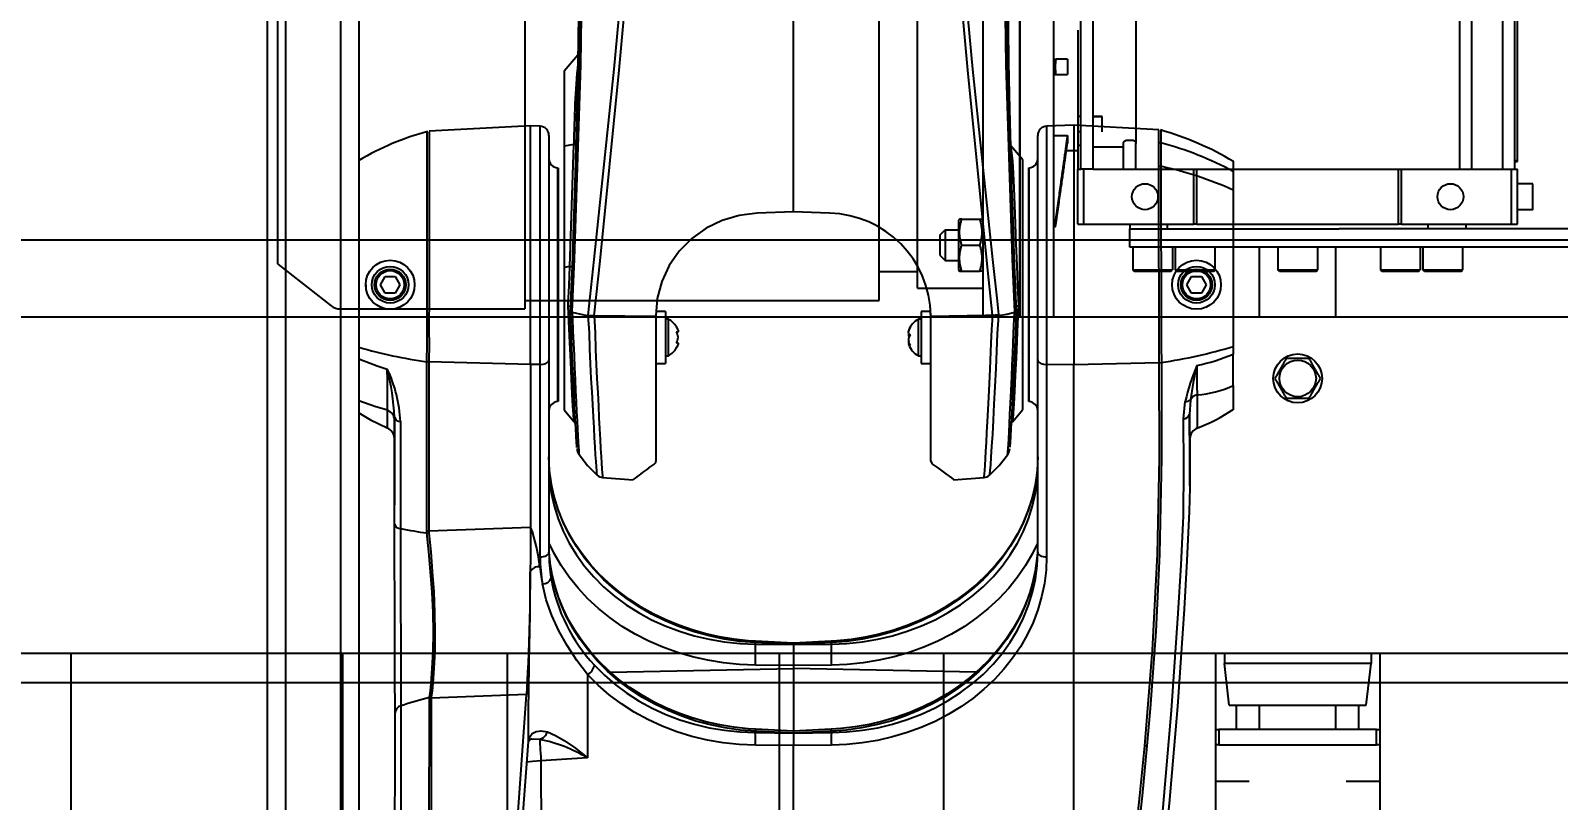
# Model space of a CAD drawing. Header units: millimetres. Extents: x -383313 to -161684, y -117025 to 99224.
# Drawn here: x -329004 to -328504, y 32146 to 32398 of the extents above; entities that cross this region are included whole.
import ezdxf

# ---------------------------------------------------------------- set-up
doc = ezdxf.new("R2010")
doc.units = ezdxf.units.MM
doc.header["$MEASUREMENT"] = 0
doc.linetypes.add('DASHED', pattern=[0.75, 0.5, -0.25])
doc.layers.get('Defpoints').update_dxf_attribs({"color": 31})
doc.layers.add('001__КОНСТРУКТИВ__размеры внутр.', color=7, linetype='Continuous')
doc.layers.add('Робот', color=30, linetype='Continuous')
doc.styles.add('PSTUDIO', font='arial.ttf')
doc.dimstyles.new('PS_TICK', dxfattribs={"dimscale": 100, "dimtxt": 2.5, "dimasz": 1, "dimexe": 2, "dimexo": 2, "dimgap": 1, "dimtad": 1, "dimdec": 0, "dimzin": 0, "dimdsep": 46, "dimtxsty": 'PSTUDIO', "dimblk": 'ARCHTICK', "dimcen": 2, "dimdle": 1.5, "dimse1": 1, "dimse2": 1, "dimadec": 0, "dimazin": 0, "dimtfac": 1, "dimtdec": 0, "dimtix": 1, "dimtmove": 1, "dimatfit": 3, "dimldrblk": 'ARCHTICK', "dimfxl": 1, "dimtolj": 1, "dimtzin": 0, "dimarcsym": 0})

# ---------------------------------------------------------------- blocks, each defined once
blk = doc.blocks.new('паллета1')
at = {"color": 44}
blk.add_line((0, 580), (0, -580), dxfattribs=at)
blk = doc.blocks.new('_ArchTick')
at = {"color": 0, "linetype": 'ByBlock', "const_width": 0.15}
blk.add_lwpolyline([(-0.5, -0.5), (0.5, 0.5)], dxfattribs=at)
blk = doc.blocks.new('*D251')
at = {"layer": '001__КОНСТРУКТИВ__размеры внутр.', "color": 0, "linetype": 'ByBlock', "lineweight": -2, "ltscale": 100, "transparency": 16777216}
for p, q in [((-329342.69, 32909.38), (-329342.69, 32129.36)), ((-328142.69, 32909.38), (-328142.69, 32129.36)), ((-327992.69, 32329.36), (-329492.69, 32329.36))]:
    blk.add_line(p, q, dxfattribs=at)
at = {"layer": 'Defpoints', "color": 0, "ltscale": 100, "transparency": 16777216}
for p in [(-329342.69, 33109.38), (-328142.69, 33109.38), (-329342.69, 32329.36)]:
    blk.add_point(p, dxfattribs=at)
at = {"layer": '001__КОНСТРУКТИВ__размеры внутр.', "color": 0, "lineweight": -2, "ltscale": 100, "transparency": 16777216, "xscale": 100, "yscale": 100, "zscale": 100, "rotation": 180}
blk.add_blockref('_ArchTick', (-329342.69, 32329.36), dxfattribs=at)
at = {"layer": '001__КОНСТРУКТИВ__размеры внутр.', "color": 0, "lineweight": -2, "ltscale": 100, "transparency": 16777216, "xscale": 100, "yscale": 100, "zscale": 100}
blk.add_blockref('_ArchTick', (-328142.69, 32329.36), dxfattribs=at)
at = {"layer": '001__КОНСТРУКТИВ__размеры внутр.', "color": 0, "ltscale": 100, "transparency": 16777216, "insert": (-328742.69, 32557), "char_height": 250, "attachment_point": 5, "style": 'PSTUDIO'}
blk.add_mtext('\\A1;1200', dxfattribs=at)
blk = doc.blocks.new('A$Cdbab0bab')
at = {"color": 3}
for p, q in [((973.06, -470), (973.06, 457)), ((1026.94, -470), (1026.94, 457)), ((1115.94, -470), (1115.94, 457)), ((1169.81, -470), (1169.81, 457)), ((1258.81, -470), (1258.81, 457)), ((1312.69, -470), (1312.69, 457)), ((1401.69, -470), (1401.69, 457)), ((973.06, -428), (984.09, -428)), ((1015.91, -428), (1026.94, -428)), ((973.06, -440), (974.19, -440)), ((974.19, -440), (974.19, -445)), ((1025.81, -440), (974.19, -440)), ((1025.81, -445), (1025.81, -440)), ((1025.81, -440), (1026.94, -440)), ((974.19, -445), (973.06, -445)), ((974.19, -445), (1025.81, -445)), ((980, -445), (980, -453)), ((987.5, -445), (987.5, -453)), ((1012.5, -445), (1012.5, -453)), ((1020, -445), (1020, -453)), ((1026.94, -445), (1025.81, -445)), ((977.6, -453), (976, -466.6)), ((1022.4, -453), (977.6, -453)), ((1022.4, -453), (1024, -466.6)), ((2000, -470), (0, -470)), ((976, -466.6), (1024, -466.6)), ((976, -470), (976, -466.6)), ((1024, -470), (1024, -466.6)), ((543, -580), (1463, -580)), ((987.5, -580), (987.5, -603)), ((1012.5, -580), (1012.5, -603)), ((1080, -762), (1080, -580)), ((1091, -762), (1091, -580)), ((1091, -580), (1091, -762)), ((1103, -580), (1103, -762)), ((1253, -741.25), (1253, -582.75)), ((1313.38, -582.75), (1253, -582.75)), ((1334, -597.51), (1316.46, -583.81)), ((1124.5, -589.5), (1103, -589.5)), ((1124.5, -589.5), (1124.5, -734.5)), ((1137, -585.5), (1137, -729.76)), ((1253, -585.5), (1137, -585.5)), ((946.5, -595), (946, -595.5)), ((946.5, -595), (958.5, -595)), ((958.5, -595), (959, -595.5)), ((960.41, -595), (959.91, -595.5)), ((960.41, -595), (972.41, -595)), ((972.41, -595), (972.91, -595.5)), ((994, -595), (993.5, -595.5)), ((994, -595), (1006, -595)), ((1006, -595), (1006.5, -595.5)), ((1027.59, -595), (1027.09, -595.5)), ((1027.59, -595), (1039.59, -595)), ((1039.59, -595), (1040.09, -595.5)), ((1041.5, -595), (1041, -595.5)), ((1041.5, -595), (1053.5, -595)), ((1053.5, -595), (1054, -595.5)), ((1103, -595.66), (1103.29, -595.16)), ((1109.95, -595.16), (1104.05, -595.16)), ((1111, -595.66), (1110.71, -595.16)), ((1137, -595), (1124.5, -595)), ((959, -595.5), (946, -595.5)), ((946, -603), (946, -595.5)), ((959, -603), (959, -595.5)), ((972.91, -595.5), (959.91, -595.5)), ((959.91, -603), (959.91, -595.5)), ((972.91, -603), (972.91, -595.5)), ((1006.5, -595.5), (993.5, -595.5)), ((993.5, -603), (993.5, -595.5)), ((1006.5, -603), (1006.5, -595.5)), ((1040.09, -595.5), (1027.09, -595.5)), ((1027.09, -603), (1027.09, -595.5)), ((1040.09, -603), (1040.09, -595.5)), ((1054, -595.5), (1041, -595.5)), ((1041, -603), (1041, -595.5)), ((1054, -603), (1054, -595.5)), ((1111, -611.66), (1111, -595.66)), ((1115.4, -598.66), (1111, -598.66)), ((1115.4, -600.13), (1115.4, -598.66)), ((1117, -600.26), (1115.4, -598.66)), ((1115.4, -608.66), (1115.4, -600.13)), ((1117, -600.26), (1117, -601.26)), ((1334, -726.49), (1334, -597.51)), ((845.56, -603), (986.43, -603)), ((986.43, -603), (1055, -603)), ((1055, -603), (1055, -609)), ((1109.95, -603.66), (1104.05, -603.66)), ((1117, -601.26), (1117, -607.06)), ((845.56, -609), (986.43, -609)), ((945, -610.5), (945, -609)), ((957.24, -609), (957.24, -610.5)), ((1055, -609), (986.43, -609)), ((1042.76, -610.5), (1042.76, -609)), ((1055, -610.5), (1055, -609)), ((1079.34, -609.7), (1080, -609.7)), ((1115.4, -608.66), (1111, -608.66)), ((1117, -607.06), (1115.4, -608.66)), ((923, -615.25), (923, -623.75)), ((923, -615.25), (928, -615.25)), ((930, -610.5), (928, -610.5)), ((928, -610.5), (928, -628.5)), ((966, -610.5), (930, -610.5)), ((930, -610.5), (930, -628.5)), ((966, -610.5), (967, -610.5)), ((966, -610.5), (966, -628.5)), ((1033, -610.5), (967, -610.5)), ((967, -610.5), (967, -628.5)), ((1033, -610.5), (1034, -610.5)), ((1033, -610.5), (1033, -628.5)), ((1070, -610.5), (1034, -610.5)), ((1034, -610.5), (1034, -628.5)), ((1072, -610.5), (1070, -610.5)), ((1070, -610.5), (1070, -628.5)), ((1072, -610.5), (1072, -628.5)), ((1103, -611.66), (1103.29, -612.16)), ((1109.95, -612.16), (1104.05, -612.16)), ((1111, -611.66), (1110.71, -612.16)), ((923, -623.75), (928, -623.75)), ((929, -628.5), (928, -628.5)), ((929, -695.5), (929, -628.5)), ((929, -628.5), (929, -628.5)), ((930, -628.5), (929, -628.5)), ((966, -628.5), (930, -628.5)), ((933, -695.5), (933, -628.5)), ((943, -628.5), (943, -695.5)), ((947, -695.5), (947, -628.5)), ((967, -628.5), (966, -628.5)), ((1033, -628.5), (967, -628.5)), ((1034, -628.5), (1033, -628.5)), ((1067, -628.5), (1034, -628.5)), ((1053, -628.5), (1053, -636.94)), ((1057, -628.5), (1057, -636.94)), ((1067, -628.5), (1067, -695.5)), ((1067, -628.5), (1071, -628.5)), ((1071, -628.5), (1071, -695.5)), ((1072, -628.5), (1071, -628.5)), ((1072, -628.51), (1072, -628.5)), ((1072, -636.23), (1072, -628.51)), ((928, -630.99), (928, -631.31)), ((929, -630.99), (928, -630.99)), ((928, -631.31), (928, -644.11)), ((929, -631.31), (928, -631.31)), ((1072, -634.5), (1075.74, -634.5)), ((1053, -640.71), (1053, -636.94)), ((1056, -638), (1054, -638)), ((1057, -635.74), (1067, -635.74)), ((1071, -636.23), (1072, -636.23)), ((1072, -640.71), (1072, -636.23)), ((1075.38, -639.53), (1075.38, -637.03)), ((1080, -639.53), (1075.38, -639.53)), ((928, -644.11), (928, -646.75)), ((1053, -683.29), (1053, -640.71)), ((1064, -640.71), (1064, -645.79)), ((1071, -640.71), (1072, -640.71)), ((1072, -645.79), (1072, -640.71)), ((928, -646.75), (928, -677.25)), ((1064, -645.79), (1067, -645.79)), ((1067, -645.79), (1064, -645.79)), ((1071, -645.79), (1072, -645.79)), ((1072, -649.95), (1072, -645.79)), ((1072, -652.42), (1072, -649.95)), ((1072, -671.58), (1072, -652.42)), ((1075.38, -664.5), (1075.38, -659.5)), ((1080, -659.5), (1079.08, -659.5)), ((1080, -664.5), (1079.08, -664.5)), ((1072, -674.05), (1072, -671.58))]:
    blk.add_line(p, q, dxfattribs=at)
for centre, radius in [((1000, -560), 8), ((1000, -560), 6), ((950, -619.5), 4.25), ((1050, -619.5), 4.25)]:
    blk.add_circle(centre, radius, dxfattribs=at)
blk.add_arc((1313.38, -587.75), 5, 52, 90, dxfattribs=at)
for points, weights in [([(996.25, -553.5), (994.37, -556.75), (992.49, -560)], [1.2245094272, 1.41394169484, 1.2245094272]), ([(1003.75, -553.5), (1000, -553.5), (996.25, -553.5)], [1.2245094272, 1.41394169484, 1.2245094272]), ([(1007.51, -560), (1005.63, -556.75), (1003.75, -553.5)], [1.2245094272, 1.41394169484, 1.2245094272]), ([(992.49, -560), (994.37, -563.25), (996.25, -566.5)], [1.2245094272, 1.41394169484, 1.2245094272]), ([(1003.75, -566.5), (1005.63, -563.25), (1007.51, -560)], [1.2245094272, 1.41394169484, 1.2245094272]), ([(996.25, -566.5), (1000, -566.5), (1003.75, -566.5)], [1.2245094272, 1.41394169484, 1.2245094272]), ([(1103.29, -595.16), (1103.29, -595.16), (1104.05, -595.16)], [1.31829508532, 1.31829508532, 1.22364575665]), ([(1104.05, -595.16), (1102.63, -599.41), (1104.05, -603.66)], [1.22364575665, 1.41294441399, 1.22364575665]), ([(1109.95, -595.16), (1111.37, -599.41), (1109.95, -603.66)], [1.22364575665, 1.41294441399, 1.22364575665]), ([(1110.71, -595.16), (1110.71, -595.16), (1109.95, -595.16)], [1.31829508532, 1.31829508532, 1.22364575665]), ([(1104.05, -603.66), (1102.63, -607.91), (1104.05, -612.16)], [1.22364575665, 1.41294441399, 1.22364575665]), ([(1109.95, -603.66), (1111.37, -607.91), (1109.95, -612.16)], [1.22364575665, 1.41294441399, 1.22364575665]), ([(1079.08, -610.95), (1076.58, -628.6), (1075.38, -637.03)], [1.02854289235, 1.10785210808, 1.04369394574]), ([(1075.38, -639.53), (1076.58, -631.1), (1079.08, -613.45)], [1.04369394591, 1.10785210848, 1.02854289244]), ([(1104.05, -612.16), (1103.29, -612.16), (1103.29, -612.16)], [1.22364575665, 1.31829508532, 1.31829508532]), ([(1109.95, -612.16), (1110.71, -612.16), (1110.71, -612.16)], [1.22364575665, 1.31829508532, 1.31829508532]), ([(1079.08, -659.5), (1076.58, -659.5), (1075.38, -659.5)], [1.02854289235, 1.10785210808, 1.04369394574]), ([(1075.38, -664.5), (1076.58, -664.5), (1079.08, -664.5)], [1.04369394591, 1.10785210848, 1.02854289244])]:
    blk.add_rational_spline(points, weights, degree=2, dxfattribs=at)
for points, knots in [([(1079.08, -613.45), (1079.1, -613.34), (1079.12, -613.23), (1079.15, -612.95), (1079.17, -612.78), (1079.21, -612.44), (1079.23, -612.27), (1079.26, -611.93), (1079.28, -611.77), (1079.31, -611.45), (1079.32, -611.29), (1079.34, -610.99), (1079.35, -610.84), (1079.37, -610.57), (1079.37, -610.44), (1079.38, -610.22), (1079.38, -610.12), (1079.38, -609.96), (1079.38, -609.89), (1079.37, -609.78), (1079.37, -609.74), (1079.35, -609.7), (1079.34, -609.7), (1079.32, -609.73), (1079.31, -609.76), (1079.28, -609.85), (1079.26, -609.91), (1079.23, -610.07), (1079.21, -610.16), (1079.17, -610.38), (1079.15, -610.5), (1079.12, -610.74), (1079.1, -610.84), (1079.08, -610.95)], [7.452556, 7.452556, 7.452556, 7.452556, 7.831182, 7.831182, 8.318582, 8.318582, 8.805981, 8.805981, 9.293381, 9.293381, 9.77866, 9.77866, 10.263939, 10.263939, 10.749218, 10.749218, 11.234497, 11.234497, 11.719776, 11.719776, 12.205055, 12.205055, 12.690334, 12.690334, 13.175613, 13.175613, 13.663013, 13.663013, 14.150412, 14.150412, 14.637812, 14.637812, 15.016438, 15.016438, 15.016438, 15.016438]), ([(1054, -638), (1053.94, -638), (1053.87, -637.99), (1053.75, -637.96), (1053.69, -637.94), (1053.52, -637.85), (1053.42, -637.77), (1053.24, -637.57), (1053.15, -637.44), (1053.03, -637.19), (1053, -637.06), (1053, -636.94)], [3.52333, 3.52333, 3.52333, 3.52333, 3.717093, 3.717093, 3.910857, 3.910857, 4.298384, 4.298384, 4.83906, 4.83906, 5.379735, 5.379735, 5.379735, 5.379735]), ([(1057, -636.94), (1057, -637.06), (1056.97, -637.19), (1056.85, -637.44), (1056.76, -637.57), (1056.58, -637.77), (1056.48, -637.85), (1056.31, -637.94), (1056.25, -637.96), (1056.13, -637.99), (1056.06, -638), (1056, -638)], [1.662546, 1.662546, 1.662546, 1.662546, 2.203221, 2.203221, 2.743897, 2.743897, 3.131424, 3.131424, 3.325187, 3.325187, 3.518951, 3.518951, 3.518951, 3.518951]), ([(1079.08, -664.5), (1079.1, -664.5), (1079.12, -664.49), (1079.15, -664.44), (1079.17, -664.4), (1079.21, -664.28), (1079.23, -664.2), (1079.26, -664.02), (1079.28, -663.92), (1079.31, -663.69), (1079.32, -663.57), (1079.34, -663.29), (1079.35, -663.14), (1079.37, -662.83), (1079.37, -662.66), (1079.38, -662.33), (1079.38, -662.16), (1079.38, -661.84), (1079.38, -661.67), (1079.37, -661.34), (1079.37, -661.17), (1079.35, -660.86), (1079.34, -660.71), (1079.32, -660.43), (1079.31, -660.31), (1079.28, -660.08), (1079.26, -659.98), (1079.23, -659.8), (1079.21, -659.72), (1079.17, -659.6), (1079.15, -659.56), (1079.12, -659.51), (1079.1, -659.5), (1079.08, -659.5)], [7.452556, 7.452556, 7.452556, 7.452556, 7.831182, 7.831182, 8.318582, 8.318582, 8.805981, 8.805981, 9.293381, 9.293381, 9.77866, 9.77866, 10.263939, 10.263939, 10.749218, 10.749218, 11.234497, 11.234497, 11.719776, 11.719776, 12.205055, 12.205055, 12.690334, 12.690334, 13.175613, 13.175613, 13.663013, 13.663013, 14.150412, 14.150412, 14.637812, 14.637812, 15.016438, 15.016438, 15.016438, 15.016438])]:
    blk.add_open_spline(points, degree=3, knots=knots, dxfattribs=at)
blk = doc.blocks.new('Робот ABB IRB660_3.15 (сверху)')
at = {"layer": 'Робот', "color": 30}
for p, q in [((118.57, 1785.39), (118.61, 1945.35)), ((119.21, 1945.44), (119.17, 1785.48)), ((142.25, 709.72), (142.25, 1929.72)), ((148.25, 709.72), (148.25, 1929.72)), ((166.25, 709.72), (166.25, 1929.72)), ((172.25, 709.72), (172.25, 1929.72)), ((96.9, 1921.24), (87.41, 1784.22)), ((-91.78, 1842.78), (-91.78, 1676.26)), ((82.64, 1805.89), (82.51, 1834.34)), ((0, 1827.6), (0, 1800.92)), ((67.37, 1804.94), (82.64, 1805.89)), ((-12.44, 1800.77), (0, 1800.92)), ((0, 1796.81), (0, 1800.92)), ((0, 1800.92), (12.44, 1800.77)), ((67.37, 1777.64), (67.37, 1804.94)), ((0, 1796.81), (-12.44, 1796.65)), ((-12.44, 1796.21), (0, 1796.8)), ((-12.44, 1796.65), (-12.44, 1796.21)), ((-12.38, 1795.54), (0, 1796.13)), ((0, 1796.81), (0, 1796.8)), ((12.44, 1796.65), (0, 1796.81)), ((0, 1796.13), (0, 1796.8)), ((0, 1796.8), (12.44, 1796.21)), ((0, 1796.13), (12.38, 1795.54)), ((0, 1775.71), (0, 1796.13)), ((12.44, 1796.65), (12.44, 1796.21)), ((86.67, 1799.64), (86.66, 1799.38)), ((86.67, 1799.55), (86.66, 1799.38)), ((86.68, 1799.8), (86.67, 1799.55)), ((87.41, 1784.22), (118.57, 1785.39)), ((118.55, 1785.09), (118.57, 1785.39)), ((-59.9, 1776.81), (0, 1775.71)), ((59.92, 1776.81), (0, 1775.71)), ((-12.44, 1774.54), (0, 1774.68)), ((0, 1774.68), (0, 1775.71)), ((0, 1767.8), (0, 1774.68)), ((0, 1774.68), (12.44, 1774.54)), ((0, 1767.8), (-12.44, 1767.66)), ((-12.44, 1767.18), (0, 1767.77)), ((-12.44, 1767.66), (-12.44, 1767.18)), ((-12.4, 1766.73), (0, 1767.32)), ((0, 1767.8), (0, 1767.77)), ((12.44, 1767.66), (0, 1767.8)), ((0, 1767.32), (0, 1767.77)), ((0, 1767.77), (12.44, 1767.18)), ((0, 1767.32), (12.4, 1766.73)), ((12.44, 1767.66), (12.44, 1767.18)), ((-82.9, 1676.1), (-82.9, 1739.12)), ((-80, 1737.6), (-80, 1674.59)), ((80, 1674.59), (80, 1737.6)), ((82.9, 1739.12), (82.9, 1676.1)), ((119.32, 1730.62), (119.29, 1731.29)), ((119.32, 1730.62), (86.01, 1729.37)), ((86.01, 1676.16), (86.01, 1729.37)), ((130.57, 1700.13), (130.57, 1722.06)), ((-129.79, 1715.82), (-129.79, 1700.27)), ((-64.21, 1712.36), (-64.2, 1712.37)), ((-52.47, 1713.83), (-62.44, 1713.13)), ((-62.43, 1713.08), (-62.43, 1713.09)), ((62.44, 1713.13), (52.47, 1713.83)), ((62.43, 1713.08), (62.43, 1713.08)), ((64.21, 1712.34), (64.21, 1712.34)), ((-80, 1709.51), (-80, 1692.6)), ((-45.65, 1708.86), (-47.28, 1710)), ((-45, 1707.79), (-45, 1660.28)), ((45, 1660.45), (45, 1707.79)), ((47.28, 1710), (45.65, 1708.86)), ((80, 1692.6), (80, 1709.51)), ((130.56, 1700.59), (130.56, 1700.58)), ((-144, 1683), (-144, 1690.98)), ((-130.01, 1687.68), (-129.71, 1692.48)), ((-127.76, 1693.91), (-128.31, 1688.21)), ((-80, 1692.6), (-80, 1691.27)), ((-71.82, 1694.75), (-75, 1690.96)), ((-75, 1609.04), (-75, 1690.96)), ((75, 1690.96), (71.83, 1694.74)), ((75, 1644.32), (75, 1690.96)), ((80, 1691.27), (80, 1692.6)), ((130.55, 1693.37), (130.55, 1694.31)), ((-77.16, 1688.27), (-77.16, 1611.73)), ((-77, 1611.74), (-77, 1688.26)), ((77, 1611.74), (77, 1688.26)), ((77.16, 1611.73), (77.16, 1688.27)), ((-144, 1683), (-144, 1672.69)), ((-119.8, 1675.52), (-91.78, 1676.26)), ((-91.78, 1597.79), (-91.78, 1676.26)), ((-91.78, 1676.26), (-82.9, 1676.1)), ((-82.9, 1598.11), (-82.9, 1676.1)), ((82.9, 1676.1), (86.01, 1676.16)), ((82.9, 1676.1), (82.9, 1598.11)), ((86.01, 1676.16), (86.01, 1598)), ((86.01, 1676.16), (119.29, 1675.28)), ((-144, 1670.23), (-144, 1672.69)), ((-119.8, 1675.52), (-120.48, 1675.46)), ((-120.48, 1675.46), (-120.48, 1675.46)), ((-119.8, 1675.52), (-119.8, 1675.52)), ((-80, 1674.59), (-80, 1601.1)), ((-41.9, 1675.75), (-44.9, 1675.75)), ((-41.9, 1658.75), (-41.9, 1675.75)), ((-40.9, 1673.25), (-41.9, 1673.25)), ((-40.9, 1669.07), (-40.9, 1673.25)), ((41.9, 1673.25), (40.9, 1673.25)), ((40.9, 1673.25), (40.9, 1667.2)), ((44.9, 1675.75), (41.9, 1675.75)), ((41.9, 1658.75), (41.9, 1675.75)), ((80, 1601.1), (80, 1674.59)), ((119.29, 1675.28), (119.29, 1675.28)), ((-144, 1619), (-144, 1670.23)), ((-40.9, 1661.25), (-40.9, 1669.07)), ((-38.13, 1669.46), (-37.8, 1669.46)), ((38.03, 1668.9), (38.25, 1668.9)), ((40.9, 1667.2), (40.9, 1661.25)), ((-41.9, 1661.25), (-40.9, 1661.25)), ((40.9, 1661.25), (41.9, 1661.25)), ((-73, 1658.68), (-73, 1657.22)), ((-73, 1657.22), (-73, 1657.22)), ((-67.17, 1659.71), (-67.15, 1660.09)), ((-67.15, 1660.09), (-67.16, 1660.08)), ((-65.26, 1660.1), (-65.26, 1659.97)), ((-65.26, 1659.97), (-65.25, 1659.97)), ((-45, 1660.28), (-45, 1660.04)), ((-44.9, 1659.76), (-44.9, 1658.9)), ((-44.9, 1658.75), (-41.9, 1658.75)), ((41.9, 1658.75), (44.9, 1658.75)), ((45, 1660.04), (45, 1660.45)), ((45, 1660.45), (65.28, 1660.22)), ((45, 1660.45), (65.25, 1660.22)), ((45, 1660.45), (45, 1660.45)), ((67.21, 1660.08), (67.16, 1660.08)), ((73, 1657.22), (73, 1658.68)), ((-135.18, 1650), (-133.59, 1652.75)), ((-133.59, 1652.75), (-130.41, 1652.75)), ((-130.41, 1652.75), (-128.82, 1650)), ((128.82, 1650), (130.41, 1652.75)), ((130.41, 1652.75), (133.59, 1652.75)), ((133.59, 1652.75), (135.18, 1650)), ((140, 1650.01), (140, 1650.9)), ((-133.59, 1647.25), (-135.18, 1650)), ((-130.41, 1647.25), (-133.59, 1647.25)), ((-128.82, 1650), (-130.41, 1647.25)), ((130.41, 1647.25), (128.82, 1650)), ((133.59, 1647.25), (130.41, 1647.25)), ((135.18, 1650), (133.59, 1647.25)), ((73.14, 1644.02), (71.86, 1604.1)), ((73.14, 1644.02), (75, 1644.32)), ((75, 1604.61), (75, 1644.32)), ((-11.83, 1626.58), (0, 1626.11)), ((0, 1626.11), (11.83, 1626.58)), ((0, 1626.11), (0, 1515.56)), ((-144, 1612.9), (-144, 1619)), ((-144, 1609.59), (-144, 1612.9)), ((-119.66, 1611.14), (-120.33, 1611.22)), ((-120.33, 1603.57), (-120.33, 1611.22)), ((-119.66, 1611.14), (-119.66, 1603.47)), ((-75, 1609.04), (-71.17, 1604.47)), ((71.08, 1601.18), (71.16, 1603.91)), ((71.86, 1604.1), (75, 1604.61)), ((75, 1580.1), (75, 1604.61)), ((-119.69, 1599.26), (-91.78, 1597.79)), ((-91.78, 1597.79), (-82.9, 1598.11)), ((82.9, 1598.11), (86.01, 1598)), ((86.01, 1598), (119.25, 1599.74)), ((119.24, 1599.9), (119.24, 1599.9)), ((119.9, 1599.93), (119.9, 1599.93)), ((70.53, 1574.78), (75, 1580.1))]:
    blk.add_line(p, q, dxfattribs=at)
at = {"layer": 'Робот', "color": 30, "flags": 128}
for points in [[(-129.71, 1692.48), (-129.77, 1708.39), (-129.78, 1716.34), (-129.63, 1724.3), (-128.86, 1740.3), (-127.94, 1756.28), (-125.74, 1788.09), (-123.02, 1819.85), (-119.8, 1851.61), (-116.07, 1883.37), (-110.98, 1921.11), (-105.17, 1958.88)], [(-103.23, 1960.08), (-109.06, 1922.34), (-114.15, 1884.6), (-117.87, 1852.9), (-121.08, 1821.18), (-123.78, 1789.42), (-125.99, 1757.61), (-126.93, 1741.67), (-127.69, 1725.72), (-127.89, 1709.8), (-127.76, 1693.91)], [(-115.73, 1801.01), (-114.16, 1817.32), (-110.71, 1849.06), (-106.85, 1880.79), (-101.59, 1920.6), (-96.11, 1960.4)], [(-95.44, 1960.39), (-100.92, 1920.59), (-106.18, 1880.78), (-110.04, 1849.06), (-113.49, 1817.32), (-115.06, 1801.02)], [(130.46, 1942.2), (130.43, 1844.83), (130.41, 1790.33)], [(128.51, 1787.9), (128.52, 1825.65), (128.54, 1882.71), (128.55, 1900.9), (128.56, 1939.77)], [(94.58, 1904.62), (93.94, 1896.03), (92.65, 1878.89), (90.06, 1844.69), (86.67, 1799.55)], [(82.64, 1805.89), (85.4, 1806.07), (87.2, 1806.3)], [(83.04, 1798.86), (83.02, 1799.26), (82.99, 1799.82), (82.96, 1800.52), (82.91, 1801.35), (82.85, 1802.32), (82.79, 1803.41), (82.72, 1804.6), (82.64, 1805.89)], [(-120.48, 1675.46), (-120.51, 1706.84), (-119.93, 1738.23), (-118.68, 1763.5), (-116.81, 1788.77), (-115.73, 1801.01)], [(-115.06, 1801.02), (-117.6, 1769.66), (-119.26, 1738.27), (-119.84, 1706.89), (-119.8, 1675.52)], [(80.52, 1796.42), (77.89, 1797.55), (75.04, 1799.19), (71.3, 1801.79), (67.39, 1804.92), (67.37, 1804.94)], [(-82.9, 1739.12), (-82.72, 1743.51), (-82.18, 1747.87), (-81.3, 1752.18), (-80.07, 1756.42), (-78.49, 1760.56), (-76.58, 1764.6), (-74.35, 1768.51), (-71.8, 1772.27), (-68.95, 1775.86), (-65.82, 1779.27), (-62.41, 1782.47), (-58.74, 1785.46), (-54.84, 1788.21), (-50.72, 1790.72), (-46.4, 1792.97), (-41.9, 1794.95), (-37.24, 1796.66), (-32.45, 1798.08), (-27.56, 1799.2), (-22.57, 1800.03), (-17.53, 1800.55), (-12.44, 1800.77)], [(-12.44, 1796.65), (-17.55, 1796.43), (-22.61, 1795.89), (-27.61, 1795.03), (-32.51, 1793.85), (-37.3, 1792.37), (-41.93, 1790.59), (-46.4, 1788.51), (-50.67, 1786.16), (-54.73, 1783.54), (-58.54, 1780.67), (-62.1, 1777.57), (-65.37, 1774.24), (-68.36, 1770.71), (-71.02, 1766.99), (-73.37, 1763.11), (-75.37, 1759.09), (-77.03, 1754.95), (-78.32, 1750.7), (-79.25, 1746.38), (-79.81, 1742.01), (-80, 1737.6)], [(-79.91, 1737.73), (-79.48, 1741.98), (-78.71, 1746.21), (-77.59, 1750.39), (-76.14, 1754.49), (-74.35, 1758.5), (-72.24, 1762.4), (-69.83, 1766.16), (-67.11, 1769.78), (-64.11, 1773.23), (-60.83, 1776.49), (-57.31, 1779.54), (-53.54, 1782.38), (-49.56, 1784.99), (-45.38, 1787.36), (-41.03, 1789.46), (-36.51, 1791.3), (-31.87, 1792.86), (-27.12, 1794.14), (-22.28, 1795.13), (-17.38, 1795.82), (-12.44, 1796.21)], [(12.44, 1800.77), (17.73, 1800.53), (22.98, 1799.97), (28.15, 1799.08), (33.23, 1797.87), (38.19, 1796.34), (43, 1794.5), (47.63, 1792.36), (52.07, 1789.94), (56.28, 1787.24), (60.25, 1784.28), (63.95, 1781.07), (67.37, 1777.64)], [(65.11, 1774.52), (61.84, 1777.81), (58.29, 1780.88), (54.48, 1783.72), (50.44, 1786.3), (46.19, 1788.62), (41.74, 1790.67), (37.13, 1792.43), (32.38, 1793.89), (27.51, 1795.05), (22.54, 1795.9), (17.51, 1796.44), (12.44, 1796.65)], [(12.44, 1796.21), (17.38, 1795.82), (22.28, 1795.13), (27.12, 1794.14), (31.87, 1792.86), (36.51, 1791.3), (41.03, 1789.46), (45.38, 1787.36), (49.56, 1784.99), (53.54, 1782.38), (57.31, 1779.54), (60.83, 1776.49), (64.11, 1773.23), (67.11, 1769.78), (69.83, 1766.16), (72.24, 1762.4), (74.35, 1758.5), (76.14, 1754.49), (77.59, 1750.39), (78.71, 1746.21), (79.48, 1741.98), (79.91, 1737.73)], [(86.66, 1799.38), (86.66, 1799.38), (86.3, 1798.04), (85.48, 1796.96), (84.2, 1796.25), (82.59, 1796.03), (80.52, 1796.42)], [(83.04, 1798.86), (85.19, 1798.75), (85.59, 1798.85)], [(86.66, 1799.38), (86.66, 1796.4), (86.66, 1793.43), (86.66, 1790.45), (86.66, 1787.47), (86.64, 1784.24), (86.59, 1780.57), (86.52, 1776.6), (86.44, 1772.53), (86.37, 1768.56), (86.29, 1763.24), (86.21, 1757.91), (86.16, 1753.05), (86.13, 1748.45), (86.11, 1743.96)], [(-79.91, 1737.65), (-79.75, 1739.66), (-79.2, 1743.64), (-78.34, 1747.59), (-77.17, 1751.49), (-75.69, 1755.32), (-73.92, 1759.06), (-71.87, 1762.69), (-69.54, 1766.21), (-66.94, 1769.58), (-64.08, 1772.81), (-60.98, 1775.87), (-57.66, 1778.75), (-54.12, 1781.44), (-50.38, 1783.92), (-46.47, 1786.19), (-42.39, 1788.23), (-38.16, 1790.04), (-33.81, 1791.61), (-29.35, 1792.93), (-24.8, 1793.99), (-20.19, 1794.79), (-15.53, 1795.33), (-12.38, 1795.54)], [(12.38, 1795.54), (14.79, 1795.39), (19.45, 1794.89), (24.07, 1794.13), (28.63, 1793.11), (33.1, 1791.84), (37.47, 1790.31), (41.71, 1788.54), (45.81, 1786.54), (49.75, 1784.31), (53.51, 1781.86), (57.08, 1779.21), (60.43, 1776.37), (63.56, 1773.35), (66.45, 1770.17), (69.08, 1766.83), (71.46, 1763.35), (73.56, 1759.75), (75.38, 1756.05), (76.9, 1752.25), (78.13, 1748.38), (79.05, 1744.45), (79.67, 1740.48), (79.91, 1737.65)], [(128.64, 1729.83), (128.64, 1729.83), (128.63, 1733.17), (128.63, 1736.7), (128.61, 1743.47), (128.59, 1750.62), (128.57, 1757.46), (128.56, 1764.33), (128.54, 1770.92), (128.53, 1774.1), (128.52, 1777.1), (128.52, 1783.01), (128.51, 1785.64), (128.51, 1787.9)], [(130.41, 1790.33), (130.41, 1788.01), (130.41, 1785.35), (130.42, 1782.23), (130.43, 1778.83), (130.44, 1772.45), (130.45, 1768.89), (130.47, 1765.2), (130.49, 1758.07), (130.51, 1750.57), (130.53, 1743.15), (130.55, 1735.76), (130.56, 1732.02), (130.56, 1728.41)], [(86.11, 1743.96), (86.17, 1747.9), (86.24, 1751.85), (86.32, 1755.78), (86.42, 1759.65), (86.52, 1763.43), (86.63, 1767.07), (86.75, 1770.53), (86.87, 1773.8), (87, 1776.83), (87.13, 1779.59), (87.27, 1782.06), (87.41, 1784.22)], [(119.29, 1731.29), (118.73, 1737.41), (118.2, 1743.9), (117.74, 1750.6), (117.44, 1757.3), (117.35, 1763.82), (117.41, 1769.97), (117.69, 1775.59), (118.01, 1780.51), (118.25, 1782.95), (118.55, 1785.09)], [(119.14, 1785.16), (119.14, 1785.16), (118.83, 1783.01), (118.57, 1780.57), (118.21, 1775.63), (117.92, 1770), (117.85, 1763.85), (117.95, 1757.33), (118.26, 1750.62), (118.75, 1743.93), (119.33, 1737.42), (119.95, 1731.28), (119.95, 1731.28)], [(119.17, 1785.48), (119.14, 1785.16), (119.14, 1785.16)], [(67.37, 1777.64), (67.37, 1777.64), (70.87, 1773), (74.07, 1768.17), (76.8, 1763.31), (79.12, 1758.27), (80.93, 1753.18), (82.17, 1747.97), (82.17, 1747.97)], [(-79.96, 1734.65), (-78.34, 1737.96), (-76.05, 1741.92), (-73.43, 1745.72), (-70.5, 1749.36), (-67.28, 1752.81), (-63.78, 1756.05), (-60.01, 1759.07), (-56, 1761.86), (-51.76, 1764.4), (-47.33, 1766.68), (-42.7, 1768.68), (-37.92, 1770.4), (-33, 1771.83), (-27.97, 1772.97), (-22.85, 1773.8), (-17.67, 1774.32), (-12.44, 1774.54)], [(12.44, 1774.54), (17.67, 1774.32), (22.85, 1773.8), (27.97, 1772.97), (33, 1771.83), (37.92, 1770.4), (42.7, 1768.68), (47.33, 1766.68), (51.76, 1764.4), (56, 1761.86), (60.01, 1759.07), (63.78, 1756.05), (67.28, 1752.81), (70.5, 1749.36), (73.43, 1745.72), (76.05, 1741.92), (78.34, 1737.96), (79.97, 1734.62)], [(-12.44, 1767.66), (-17.55, 1767.45), (-22.61, 1766.92), (-27.61, 1766.08), (-32.51, 1764.93), (-37.3, 1763.47), (-41.93, 1761.72), (-46.4, 1759.68), (-50.67, 1757.37), (-54.73, 1754.79), (-58.54, 1751.97), (-62.1, 1748.91), (-65.37, 1745.63), (-68.36, 1742.15), (-71.02, 1738.49), (-73.37, 1734.67), (-75.37, 1730.7), (-77.03, 1726.62), (-78.32, 1722.43), (-79.25, 1718.17), (-79.81, 1713.86), (-80, 1709.51)], [(-79.52, 1713.36), (-79.25, 1715.09), (-78.32, 1719.39), (-77.03, 1723.62), (-75.37, 1727.77), (-73.37, 1731.81), (-71.02, 1735.73), (-68.36, 1739.49), (-65.37, 1743.09), (-62.1, 1746.49), (-58.54, 1749.69), (-54.73, 1752.67), (-50.67, 1755.4), (-46.4, 1757.88), (-41.93, 1760.09), (-37.3, 1762.02), (-32.51, 1763.66), (-27.61, 1765.01), (-22.61, 1766.04), (-17.55, 1766.77), (-12.44, 1767.18)], [(-79.5, 1713.24), (-79.01, 1716.33), (-78.06, 1720.23), (-76.81, 1724.08), (-75.26, 1727.85), (-73.41, 1731.53), (-71.28, 1735.1), (-68.88, 1738.55), (-66.21, 1741.86), (-63.29, 1745.01), (-60.12, 1748), (-56.74, 1750.81), (-53.14, 1753.42), (-49.35, 1755.83), (-45.38, 1758.03), (-41.26, 1759.99), (-36.99, 1761.72), (-32.6, 1763.21), (-28.11, 1764.45), (-23.54, 1765.43), (-18.9, 1766.16), (-14.23, 1766.62), (-12.4, 1766.73)], [(12.4, 1766.73), (14.84, 1766.58), (19.51, 1766.08), (24.13, 1765.32), (28.69, 1764.31), (33.17, 1763.03), (37.54, 1761.51), (41.79, 1759.75), (45.89, 1757.76), (49.84, 1755.54), (53.6, 1753.11), (57.17, 1750.47), (60.52, 1747.65), (63.65, 1744.64), (66.54, 1741.48), (69.17, 1738.16), (71.54, 1734.7), (73.63, 1731.13), (75.44, 1727.44), (76.96, 1723.67), (78.17, 1719.83), (79.08, 1715.93), (79.64, 1712.32)], [(80, 1709.51), (79.81, 1713.86), (79.25, 1718.17), (78.32, 1722.43), (77.03, 1726.62), (75.37, 1730.7), (73.37, 1734.67), (71.02, 1738.49), (68.36, 1742.15), (65.37, 1745.63), (62.1, 1748.91), (58.54, 1751.97), (54.73, 1754.79), (50.67, 1757.37), (46.4, 1759.68), (41.93, 1761.72), (37.3, 1763.47), (32.51, 1764.93), (27.61, 1766.08), (22.61, 1766.92), (17.55, 1767.45), (12.44, 1767.66)], [(12.44, 1767.18), (17.55, 1766.77), (22.61, 1766.04), (27.61, 1765.01), (32.51, 1763.66), (37.3, 1762.02), (41.93, 1760.09), (46.4, 1757.88), (50.67, 1755.4), (54.73, 1752.67), (58.54, 1749.69), (62.1, 1746.49), (65.37, 1743.09), (68.36, 1739.49), (71.02, 1735.73), (73.37, 1731.81), (75.37, 1727.77), (77.03, 1723.62), (78.32, 1719.39), (79.25, 1715.09), (79.64, 1712.42)], [(83.03, 1742.4), (82.61, 1745.52), (82.17, 1747.97)], [(86.01, 1729.37), (86.02, 1734.46), (86.06, 1739.37), (86.11, 1743.96)], [(-80, 1737.6), (-80.06, 1737.89), (-80.22, 1738.17), (-80.48, 1738.43), (-80.84, 1738.66), (-81.28, 1738.85), (-81.78, 1738.99), (-82.33, 1739.08), (-82.9, 1739.12)], [(82.9, 1739.12), (82.33, 1739.08), (81.78, 1738.99), (81.28, 1738.85), (80.84, 1738.66), (80.48, 1738.43), (80.22, 1738.17), (80.06, 1737.89), (80, 1737.6)], [(119.95, 1731.28), (119.95, 1731.28), (119.98, 1730.57)], [(119.29, 1675.29), (119.33, 1717.09), (119.32, 1730.62)], [(119.98, 1730.57), (119.99, 1713.88), (119.98, 1697.19), (119.96, 1680.49), (119.95, 1675.23)], [(128.62, 1694.79), (128.63, 1699.96), (128.64, 1720.64), (128.64, 1729.83)], [(130.56, 1728.41), (130.56, 1710.89), (130.55, 1693.37)], [(-80, 1706.4), (-79.81, 1710.75), (-79.52, 1713.36)], [(-64.13, 1712.46), (-67.38, 1709.22), (-70.17, 1705.61)], [(-67.16, 1660.08), (-67.16, 1660.08), (-66.71, 1665.98), (-66.53, 1671.76), (-66.33, 1677.33), (-66, 1683.42), (-65.69, 1689.11), (-65.41, 1694.3), (-65.15, 1698.92), (-64.91, 1702.95), (-64.7, 1706.31), (-64.53, 1708.96), (-64.38, 1710.87), (-64.27, 1712.03), (-64.21, 1712.36)], [(-62.43, 1713.09), (-62.44, 1713.12), (-62.5, 1712.76), (-62.57, 1711.97), (-62.67, 1710.77), (-62.78, 1709.08), (-62.91, 1706.98), (-63.05, 1704.53), (-63.21, 1701.7), (-63.39, 1698.43), (-63.59, 1694.8), (-63.78, 1690.96), (-63.98, 1686.84), (-64.22, 1682.34), (-64.47, 1677.6), (-64.8, 1669.14), (-64.94, 1664.65), (-65.26, 1660.1)], [(-47.28, 1710), (-49.94, 1711.93), (-51.73, 1713.25), (-52.48, 1713.81), (-52.47, 1713.8)], [(65.25, 1660.22), (64.89, 1665.75), (64.75, 1671.22), (64.55, 1676.07), (64.3, 1680.75), (64.06, 1685.34), (63.84, 1689.67), (63.65, 1693.6), (63.46, 1697.23), (63.27, 1700.63), (63.1, 1703.66), (62.96, 1706.23), (62.82, 1708.41), (62.7, 1710.24), (62.6, 1711.63), (62.52, 1712.55), (62.46, 1713.05), (62.43, 1713.08)], [(70.17, 1705.61), (67.38, 1709.23), (64.12, 1712.47)], [(64.21, 1712.34), (64.23, 1712.32), (64.29, 1711.84), (64.38, 1710.91), (64.48, 1709.58), (64.6, 1707.85), (64.74, 1705.65), (64.9, 1703.04), (65.07, 1700.14), (65.26, 1696.89), (65.46, 1693.22), (65.67, 1689.23), (65.89, 1685.07), (66.14, 1680.67), (66.41, 1675.92), (66.62, 1670.99), (66.76, 1665.63), (67.16, 1660.08), (67.16, 1660.08), (67.16, 1660.08)], [(79.64, 1712.42), (79.81, 1710.75), (80, 1706.4)], [(-45, 1707.79), (-45.3, 1708.55), (-45.65, 1708.86)], [(45.65, 1708.86), (45.07, 1708.17), (45, 1707.79)], [(-73, 1658.68), (-72.7, 1665.74), (-72.4, 1672.6), (-72.12, 1679), (-71.86, 1684.57), (-71.63, 1689.6), (-71.41, 1693.94), (-71.25, 1697.11), (-71.11, 1699.69), (-70.99, 1701.63), (-70.9, 1702.91), (-70.86, 1703.23)], [(-70.14, 1705.65), (-70.14, 1705.65), (-70.18, 1705.38), (-70.24, 1704.71), (-70.31, 1703.63), (-70.4, 1702.2), (-70.5, 1700.41), (-70.62, 1698.2), (-70.75, 1695.63), (-70.92, 1692.39), (-71.09, 1688.75), (-71.28, 1684.6), (-71.49, 1680.11), (-71.66, 1676.38), (-71.83, 1672.47), (-72.11, 1665.89), (-72.4, 1659.02)], [(72.4, 1659.02), (72.32, 1660.97), (72.14, 1665.11), (71.97, 1669.18), (71.8, 1673.22), (71.62, 1677.09), (71.45, 1681.02), (71.28, 1684.75), (71.11, 1688.33), (70.95, 1691.63), (70.81, 1694.55), (70.68, 1697.16), (70.55, 1699.51), (70.44, 1701.5), (70.35, 1703.07), (70.27, 1704.28), (70.2, 1705.13), (70.15, 1705.58), (70.14, 1705.61)], [(70.86, 1703.27), (70.9, 1702.86), (70.99, 1701.54), (71.11, 1699.58), (71.25, 1696.99), (71.42, 1693.81), (71.6, 1690.09), (71.8, 1685.85), (72.02, 1681.15), (72.25, 1676.09), (72.49, 1670.53), (72.75, 1664.67), (73, 1658.68)], [(-132.18, 1686.03), (-132.18, 1686.55), (-132.2, 1690.94), (-132.22, 1694.27), (-132.24, 1696.27), (-132.25, 1696.99), (-132.25, 1696.98)], [(-129.78, 1700.66), (-129.78, 1700.7), (-129.77, 1700.67)], [(-129.77, 1700.67), (-129.77, 1700.5), (-129.76, 1699.96), (-129.75, 1699.04), (-129.74, 1697.76), (-129.73, 1695.45), (-129.71, 1692.48)], [(130.55, 1694.31), (130.55, 1695.92), (130.55, 1697.53), (130.55, 1698.81), (130.55, 1699.77), (130.56, 1700.37), (130.56, 1700.61), (130.56, 1700.59)], [(130.56, 1700.58), (130.56, 1700.49), (130.56, 1700.13)], [(132.91, 1696.8), (132.91, 1696.75), (132.9, 1695.35), (132.9, 1692.61), (132.9, 1691.12)], [(142.25, 1691.94), (138.46, 1694.24), (132.94, 1696.86)], [(-73.7, 1656.9), (-73.44, 1662.81), (-73.19, 1668.51), (-72.94, 1673.99), (-72.66, 1679.76), (-72.41, 1684.9), (-72.19, 1688.97), (-72.01, 1692.09), (-71.88, 1694), (-71.8, 1694.77), (-71.8, 1694.74)], [(-71.33, 1695.56), (-71.46, 1695.26), (-71.82, 1694.75)], [(71.8, 1694.72), (71.86, 1694.26), (71.99, 1692.53), (72.15, 1689.72), (72.36, 1685.76), (72.6, 1680.96), (72.88, 1675.2), (73.17, 1668.95), (73.48, 1662.03), (73.7, 1656.9)], [(132.9, 1691.12), (132.88, 1688.25), (132.88, 1684.68), (132.9, 1681.34), (132.93, 1677.62)], [(132.9, 1691.12), (137.01, 1689.84), (142.25, 1688.05)], [(-132.08, 1676.4), (-132.11, 1679.85), (-132.14, 1683.09), (-132.18, 1686.03)], [(-80, 1674.59), (-80, 1674.67), (-80.05, 1674.87), (-80.4, 1675.35), (-81.05, 1675.74), (-81.91, 1676), (-82.9, 1676.1)], [(82.9, 1676.1), (81.91, 1676), (81.05, 1675.74), (80.4, 1675.35), (80.05, 1674.87), (80, 1674.67), (80, 1674.59)], [(142.25, 1674.28), (136.25, 1676.53), (132.93, 1677.62)], [(-120.33, 1611.22), (-120.33, 1611.22), (-120.33, 1615.55), (-120.34, 1620.41), (-120.35, 1625.71), (-120.36, 1630.85), (-120.37, 1636.24), (-120.38, 1641.78), (-120.39, 1647.44), (-120.41, 1653.14), (-120.42, 1658.78), (-120.44, 1664.56), (-120.46, 1670.16), (-120.48, 1675.46), (-120.48, 1675.46)], [(-119.8, 1675.52), (-119.8, 1674.84), (-119.78, 1669.73), (-119.77, 1664.35), (-119.75, 1658.8), (-119.74, 1653.15), (-119.73, 1647.43), (-119.71, 1641.77), (-119.7, 1636.21), (-119.69, 1630.8), (-119.68, 1625.66), (-119.68, 1620.35), (-119.67, 1615.47), (-119.66, 1611.14)], [(119.24, 1599.9), (119.24, 1600.02), (119.24, 1600.66), (119.24, 1601.66), (119.23, 1604.6), (119.23, 1606.61), (119.23, 1608.93), (119.23, 1614.3), (119.24, 1617.45), (119.24, 1620.84), (119.24, 1628.02), (119.24, 1631.96), (119.25, 1636.04), (119.26, 1644.22), (119.25, 1648.5), (119.25, 1652.8), (119.27, 1656.95), (119.31, 1661.07), (119.29, 1665.21), (119.24, 1669.25), (119.29, 1675.28)], [(119.29, 1675.29), (119.37, 1675.29), (119.95, 1675.23)], [(119.29, 1675.28), (119.29, 1675.29), (119.29, 1675.29)], [(119.29, 1675.28), (119.88, 1675.23), (119.95, 1675.22)], [(119.95, 1675.22), (119.9, 1669.22), (119.92, 1663.9), (119.92, 1658.39), (119.91, 1652.79), (119.91, 1647.16), (119.91, 1641.55), (119.9, 1636.06), (119.9, 1630.75), (119.9, 1625.67), (119.9, 1620.91), (119.89, 1616.51), (119.89, 1612.53), (119.89, 1609.02), (119.89, 1606.04), (119.89, 1603.61), (119.89, 1601.76), (119.89, 1600.53), (119.9, 1599.92), (119.9, 1599.93)], [(-38.31, 1666.5), (-37.91, 1666.3), (-37.76, 1665.95), (-37.75, 1665.43), (-37.89, 1664.85), (-38.15, 1664.21), (-38.31, 1663.92)], [(-37.79, 1669.7), (-37.76, 1669.62), (-37.75, 1669.46)], [(38.31, 1668.97), (37.91, 1668.91), (37.76, 1669.08), (37.75, 1669.43), (37.89, 1669.9), (38.15, 1670.47), (38.31, 1670.75)], [(-38.31, 1663.92), (-37.91, 1664.55), (-37.76, 1664.88), (-37.75, 1665.04), (-37.8, 1665.03)], [(38.31, 1663.75), (37.91, 1664.53), (37.76, 1665.03), (37.75, 1665.38), (37.89, 1665.54)], [(38.01, 1665.54), (38.15, 1665.53), (38.31, 1665.47)], [(-73.7, 1656.9), (-73.69, 1656.91), (-73.18, 1657.05), (-73, 1657.22)], [(-71.16, 1605.06), (-71.46, 1606.86), (-71.73, 1609.51), (-72, 1613.43), (-72.23, 1618.41), (-72.43, 1623.85), (-72.64, 1630.09), (-72.86, 1636.66), (-73.13, 1643.75), (-73.4, 1650.27), (-73.7, 1656.9)], [(-72.99, 1658.61), (-73, 1658.67), (-73, 1658.68), (-73, 1658.68)], [(-73, 1657.22), (-72.71, 1650.52), (-72.43, 1643.59), (-72.17, 1636.39), (-71.94, 1629.31), (-71.73, 1622.97), (-71.65, 1620.7)], [(-72.56, 1658.84), (-72.71, 1658.57), (-72.82, 1658.44), (-72.91, 1658.4), (-72.98, 1658.49), (-72.99, 1658.61)], [(-69.14, 1513.97), (-70.05, 1577.68), (-72.2, 1641.3), (-72.99, 1658.61)], [(-72.56, 1658.84), (-71.8, 1641.63), (-69.72, 1577.95), (-68.82, 1514.2)], [(-67.16, 1660.08), (-69.85, 1659.6), (-72.4, 1659.02)], [(-52.88, 1516.92), (-58.7, 1579.44), (-65.17, 1641.71), (-66.68, 1655.37), (-67.17, 1659.71)], [(-45, 1660.28), (-62.94, 1660), (-65.25, 1659.97)], [(-65.25, 1659.97), (-63.33, 1642.11), (-57.08, 1579.75), (-51.49, 1517.15)], [(11.83, 1626.58), (17.69, 1627.3), (23.32, 1628.95), (28.56, 1631.51), (33.28, 1634.87), (37.34, 1638.98), (40.64, 1643.7), (43.05, 1648.93), (44.53, 1654.5), (45, 1660.04)], [(51.49, 1517.15), (57.08, 1579.75), (63.33, 1642.12), (65.28, 1660.22)], [(67.21, 1660.08), (67.21, 1660.08), (65.17, 1641.72), (58.71, 1579.44), (52.88, 1516.92)], [(67.16, 1660.08), (66.28, 1660.18), (65.25, 1660.22)], [(65.28, 1660.22), (66.27, 1660.18), (67.21, 1660.08)], [(72.4, 1659.02), (68.57, 1659.84), (67.21, 1660.08)], [(68.82, 1514.2), (69.72, 1577.95), (71.8, 1641.64), (72.56, 1658.84)], [(72.99, 1658.61), (72.2, 1641.31), (70.06, 1577.68), (69.14, 1513.98)], [(72.44, 1643.87), (72.71, 1650.5), (73, 1657.22)], [(72.99, 1658.61), (72.95, 1658.43), (72.88, 1658.4), (72.76, 1658.5), (72.64, 1658.68), (72.56, 1658.84)], [(73, 1658.68), (73, 1658.67), (72.99, 1658.61)], [(73.7, 1656.9), (73.69, 1656.91), (73.16, 1657.06), (73, 1657.22)], [(73.7, 1656.9), (73.68, 1656.34), (73.4, 1650.27), (73.14, 1644.02)], [(71.16, 1603.91), (71.32, 1609.87), (72.07, 1633.74), (72.44, 1643.87)], [(-71.66, 1620.7), (-71.55, 1617.36), (-71.37, 1611.69), (-71.18, 1604.85), (-70.97, 1596.83), (-70.77, 1587.64), (-70.57, 1577.27), (-70.4, 1565.72), (-70.27, 1552.98), (-70.19, 1539.05), (-70.18, 1524.61)], [(-120.35, 1599.41), (-120.35, 1599.41), (-120.34, 1599.81), (-120.34, 1600.62), (-120.33, 1601.88), (-120.33, 1603.57), (-120.33, 1603.57), (-120.33, 1603.57)], [(-119.66, 1603.47), (-119.66, 1601.83), (-119.67, 1600.58), (-119.68, 1599.72), (-119.68, 1599.3), (-119.68, 1599.3)], [(70.27, 1508.4), (70.19, 1522.13), (70.18, 1535.77), (70.23, 1548.46), (70.34, 1560.21), (70.47, 1571.02), (70.64, 1580.91), (70.85, 1591.38), (71.07, 1600.57), (71.08, 1601.18)]]:
    blk.add_lwpolyline(points, dxfattribs=at)
at = {"layer": 'Робот'}
blk.add_circle((0, 0), 3150, dxfattribs=at)
at = {"layer": 'Робот', "color": 30}
for centre, radius in [((-132, 1650), 8), ((-132, 1650), 6), ((132, 1650), 8), ((132, 1650), 6), ((-132, 1650), 5.11), ((-132, 1650), 4.61), ((132, 1650), 5.11), ((132, 1650), 4.61)]:
    blk.add_circle(centre, radius, dxfattribs=at)
for centre, radius, start, end in [((-115.3, 1795.36), 5.67, 87.5372, 94.3371), ((93.05, 1847.89), 50.04, 239.1242, 258.4641), ((-60.28, 1798.71), 47.88, 357.5391, 2.4609), ((-5.25, 1796.55), 7.2, 182.6746, 188.0702), ((10.09, 1796.09), 2.35, 346.3458, 2.9108), ((60.28, 1798.71), 47.88, 177.5391, 182.4609), ((84.14, 1795.2), 3.81, 106.6387, 161.4096), ((85.76, 1799.72), 0.912, 259.6973, 355.3514), ((92.64, 1893.08), 111.13, 283.7982, 288.8324), ((127.79, 1790.42), 2.63, 286.0485, 357.9145), ((118.45, 1788.49), 3.4, 271.5721, 281.7071), ((118.35, 1788.81), 3.43, 273.6422, 283.7941), ((69.86, 1773.46), 4.87, 120.8018, 167.4104), ((-93.64, 1771.1), 81.27, 357.5744, 2.4256), ((93.64, 1771.1), 81.27, 177.5744, 182.4256), ((25.33, 1736.92), 54.74, 9.6457, 43.3921), ((-10.36, 1767.13), 2.09, 178.8437, 191.2057), ((6.73, 1767.45), 5.72, 352.725, 357.2246), ((82.07, 1744.99), 2.98, 88.2152, 158.4797), ((28.08, 1737.6), 51.92, 359.9997, 9.4058), ((28.74, 1739.12), 54.16, 359.9991, 9.4047), ((83.54, 1745.23), 2.87, 259.9351, 333.8424), ((131.72, 1746.66), 48.87, 185.0018, 200.7199), ((119.58, 1725.43), 5.86, 86.3747, 92.7773), ((95.26, 1557.46), 175.57, 79.0404, 81.916), ((119.18, 1724.9), 5.73, 81.9394, 88.5684), ((128.65, 1727.83), 2, 16.8431, 90.3641), ((-62.39, 1710.58), 2.53, 91.0292, 135.3266), ((-102.06, 1919.07), 256.93, 305.5379, 306.9721), ((62.35, 1710.35), 2.75, 46.9643, 88.2455), ((-66.59, 1703.27), 4.26, 146.1379, 175.8982), ((66.69, 1703.32), 4.15, 4.1071, 33.6802), ((-112.45, 1644.5), 56.05, 110.6772, 124.2677), ((-133.75, 1700.64), 3.97, 292.2032, 355.3434), ((-57.62, 1699.2), 72.17, 178.8409, 180.3411), ((134.55, 1700.6), 3.99, 185.3349, 246.3526), ((-127.78, 1691.89), 2.02, 89.5515, 163.0038), ((-77, 1691.27), 3, 180, 267), ((73.46, 1696.34), 2.28, 200.0701, 224.4081), ((77, 1691.27), 3, 273, 0), ((173.84, 1697), 45.27, 182.7976, 205.345), ((128.63, 1692.79), 2, 16.8442, 90.2568), ((134.06, 1694.44), 3.51, 182.0006, 250.7217), ((217.61, 1698.47), 87.21, 183.354, 193.833), ((-129.6, 1651.43), 34.7, 94.2565, 114.5168), ((-133.18, 1689.59), 3.7, 285.6576, 328.8417), ((-199.29, 1704.37), 72.79, 337.4058, 347.1688), ((-255.65, 1704.94), 126.82, 346.9986, 352.1783), ((-128.46, 1685.68), 2.53, 86.7431, 127.8623), ((-120.55, 1618.39), 59.15, 101.2463, 113.3596), ((-96.89, 1514.01), 163.16, 98.3124, 106.7823), ((-44.3, 1667.13), 7, 21.5522, 60.9503), ((44.3, 1667.13), 7, 119.0497, 150.3726), ((96.92, 1512.48), 164.37, 73.9908, 81.944), ((92.08, 1481.76), 195.47, 81.8019, 81.802), ((112.25, 1675.42), 7.7, 358.5119, 358.6161), ((-36.97, 1671.18), 1.89, 225.0664, 244.1597), ((-40.29, 1668.17), 2.59, 319.9389, 40.0611), ((-39.91, 1666.54), 2.18, 346.3455, 18.9456), ((-39.47, 1668.88), 1.72, 346.2668, 19.4726), ((40.69, 1667.22), 2.96, 143.7309, 216.2691), ((-44.3, 1667.37), 7, 299.0497, 338.526), ((44.3, 1667.37), 7, 210.8194, 240.9503), ((-72.19, 1658.67), 0.408, 121.8802, 155.2495), ((-65.05, 1651.28), 8.69, 91.4092, 104.089), ((-66.13, 1646.26), 13.86, 86.3947, 94.2196), ((-11.01, 1660.56), 33.99, 180.8876, 268.6157), ((72.33, 1658.8), 0.232, 11.1335, 71.735), ((73.02, 1642.86), 1.16, 84.1209, 120.025), ((-95.21, 1727.58), 119.04, 245.8043, 257.819), ((-93.91, 1705.25), 105.05, 241.5218, 255.4334), ((-77, 1608.73), 3, 93, 180), ((77, 1608.73), 3, 0, 87), ((-92.84, 1695.61), 100.1, 239.1658, 254.1414), ((95.58, 1688.59), 92.01, 285.2013, 300.476), ((-119.51, 1606.71), 3.25, 255.3531, 267.2513), ((-83, 1601.1), 3, 272, 0), ((-247.56, 1606.16), 319.42, 354.8607, 359.6296), ((71.75, 1603.08), 1.02, 83.9817, 125.7731), ((83, 1601.1), 3, 180, 268)]:
    blk.add_arc(centre, radius, start, end, dxfattribs=at)

msp = doc.modelspace()

# ---------------------------------------------------------------- block references
at = {"linetype": 'DASHED', "rotation": 180}
msp.add_blockref('A$Cdbab0bab', (-327588.95318, 31724.05688), dxfattribs=at)
at = {"color": 2, "rotation": 270}
msp.add_blockref('паллета1', (-328803.57355, 32184.42378), dxfattribs=at)
at = {"layer": 'Робот', "rotation": 180}
msp.add_blockref('Робот ABB IRB660_3.15 (сверху)', (-328754.07698, 33964.72651), dxfattribs=at)

# ---------------------------------------------------------------- dimensions: what is measured, and where the dimension line sits
at = {"layer": '001__КОНСТРУКТИВ__размеры внутр.', "ltscale": 100}
dim = msp.add_linear_dim(base=(-329342.68576, 32329.3552), p1=(-328142.68576, 33109.37721), p2=(-329342.68576, 33109.37721), dimstyle='PS_TICK', override={"dimse1": 0, "dimse2": 0, "dimarcsym": 1}, dxfattribs=at)
dim.commit()
dim.dimension.update_dxf_attribs({"geometry": '*D251', "text_midpoint": (-328742.68576, 32556.99845)})

doc.saveas('drawing.dxf')
